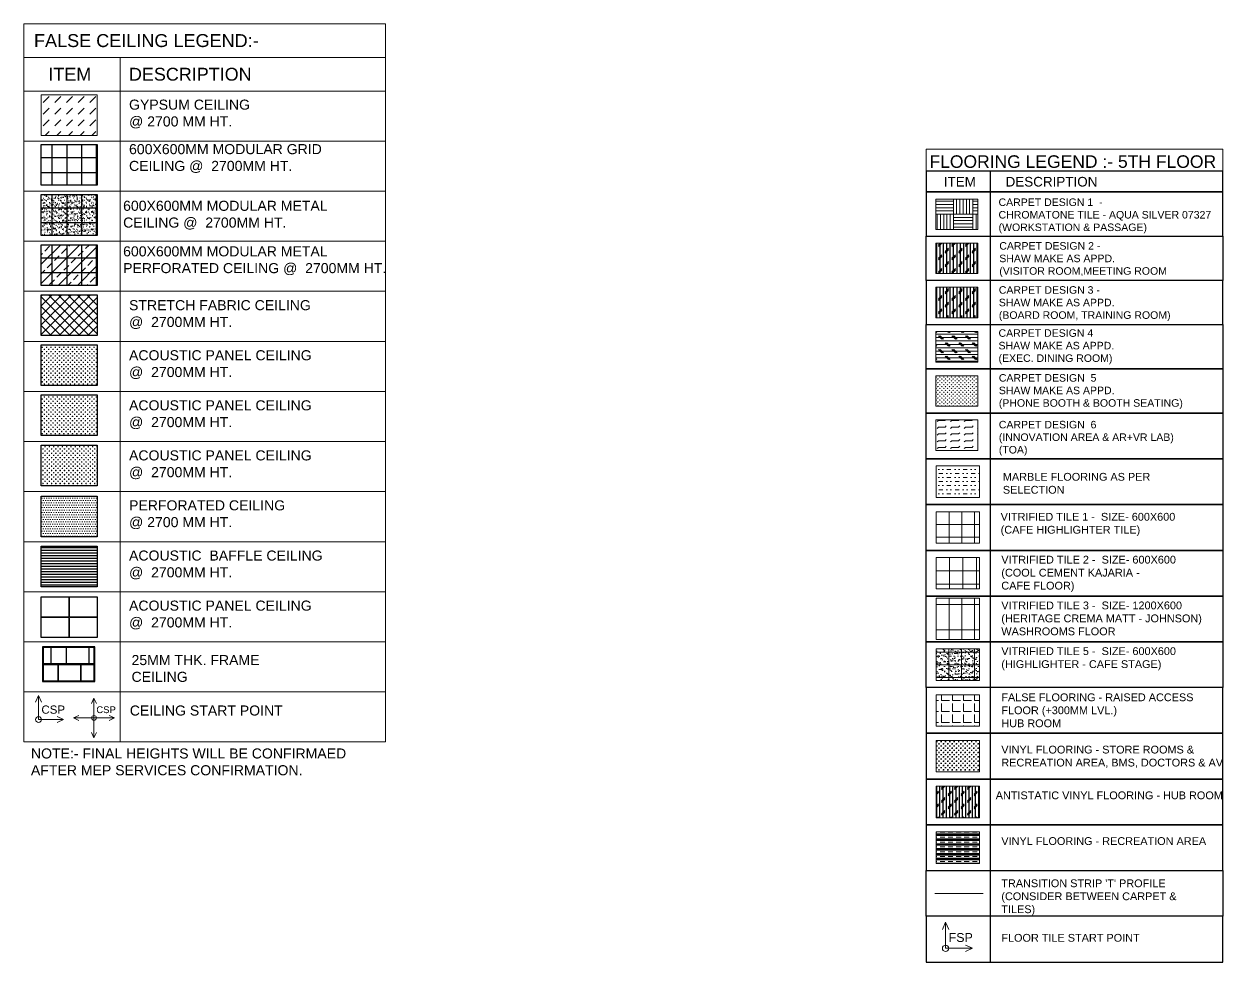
# Model space of a CAD drawing. Header units: millimetres. Extents: x 2335845 to 2509607, y 289014 to 361737.
# Drawn here: x 2453213 to 2509607, y 292020 to 336122 of the extents above; entities that cross this region are included whole.
import ezdxf

# ---------------------------------------------------------------- set-up
doc = ezdxf.new("R2010")
doc.units = ezdxf.units.MM
for name, color, linetype, lineweight in [('FL-FF', 252, 'Continuous', 5), ('I-ANNO-TEXT', 130, 'Continuous', 18), ('IN-ANNO-TLTHIN', 231, 'Continuous', 5), ('IN-CEILING-TEXT', 7, 'Continuous', 5), ('IN-FLOR-TILE 4', 8, 'Continuous', 9), ('IN-PRTN-HATCH', 8, 'Continuous', 5), ('TOA-FC-ACOU.PAN', 250, 'Continuous', 5), ('TOA-FC-CSP', 8, 'Continuous', 20), ('TOA-FC-GYPSUM', 250, 'Continuous', 5), ('TOA-FC-PERFORATED', 250, 'Continuous', 5), ('TOA-FC-PLT', 252, 'Continuous', 5), ('TOA-FC-ST. FAB', 250, 'Continuous', 5), ('TOA-FL-CPT-1', 8, 'Continuous', 5), ('TOA-FL-CPT-2', 8, 'Continuous', 5), ('TOA-FL-CPT-3', 8, 'Continuous', 5), ('TOA-FL-CPT-4', 8, 'Continuous', 5), ('TOA-FL-CPT-5', 8, 'Continuous', 5), ('TOA-FL-FSP', 8, 'Continuous', 20), ('TOA-FL-SVF', 252, 'Continuous', 5), ('TOA-FL-TEXT', 3, 'Continuous', 5), ('TOA-FL-TILE-1', 8, 'Continuous', 5), ('TOA-FL-TILE-2', 8, 'Continuous', 5), ('TOA-FL-TILE-3', 8, 'Continuous', 5), ('TOA-FL-TILE-4', 8, 'Continuous', 5), ('TOA-FL-TILE-5', 8, 'Continuous', 5), ('TOA-FL-TP', 8, 'Continuous', 20), ('TOA-FL-VT-1', 252, 'Continuous', 5)]:
    doc.layers.add(name, color=color, linetype=linetype, lineweight=lineweight)
for name, color, linetype in [('TOA-FC-BAFFLE', 7, 'Continuous'), ('TOA-FC-CELL', 7, 'Continuous'), ('TOA-FC-MODULAR', 7, 'Continuous'), ('TOA-TEXT', 7, 'Continuous')]:
    doc.layers.add(name, color=color, linetype=linetype)
doc.styles.add('ARIAL', font='arial.ttf')
doc.styles.get("Standard").update_dxf_attribs({"font": 'arial.ttf'})
doc.linetypes.add('TRACKS', pattern='A,0.15,[130,ltypeshp.shx,S=0.25,R=0,X=0,Y=0],0.15', length=0.3)
pattern_1 = [(0, (252273.47, 68040.88), (101.6, 101.6), [50.8, -152.4]), (90, (252298.87, 68015.48), (-101.6, 101.6), [50.8, -152.4])]
pattern_2 = [(270, (149660.72, 24513.9), (158.75, -3e-14), []), (45, (149581.34, 24434.53), (-317.50014, 317.50014), [224.5065, -224.5065]), (45, (149581.34, 24394.85), (-317.50014, 317.50014), [224.5065, -224.5065]), (45, (149581.34, 24355.16), (-317.50014, 317.50014), [224.5065, -224.5065])]

# ---------------------------------------------------------------- blocks, each defined once
blk = doc.blocks.new('A$C0DED7190')
at = {"layer": 'TOA-FC-CSP', "color": 10, "linetype": 'Continuous'}
for points in [[(47, 435), (0, 329)], [(47, 435), (0, 329)], [(47, 435), (95, 329)], [(47, 435), (95, 329)], [(450, 47), (47, 47), (47, 435)], [(450, 47), (344, 95)], [(450, 47), (344, 0)]]:
    blk.add_lwpolyline(points, dxfattribs=at)
blk.add_circle((47, 47), 47, dxfattribs=at)
at = {"layer": 'TOA-FC-CSP', "color": 10, "insert": (93, 273, 0), "char_height": 132.4, "width": 240.04, "attachment_point": 1, "style": 'ARIAL'}
blk.add_mtext('CSP', dxfattribs=at)
blk = doc.blocks.new('A$C38A659B7')
at = {"layer": 'TOA-FC-CSP', "color": 10, "linetype": 'Continuous', "elevation": 0}
for points in [[(0.91, 8.35), (0, 6.31)], [(0.91, 8.35), (0, 6.31)], [(0.91, 8.35), (1.82, 6.31)], [(0.91, 8.35), (1.82, 6.31)], [(8.65, 0.91), (0.91, 0.91), (0.91, 8.35)], [(-6.83, 0.91), (-4.79, 1.82)], [(-6.83, 0.91), (-4.79, 0)], [(-6.83, 0.91), (0.91, 0.91), (0.91, -6.54)], [(8.65, 0.91), (6.61, 1.82)], [(8.65, 0.91), (6.61, 0)], [(0.91, -6.54), (0, -4.49)], [(0.91, -6.54), (0, -4.49)], [(0.91, -6.54), (1.82, -4.49)], [(0.91, -6.54), (1.82, -4.49)]]:
    blk.add_lwpolyline(points, dxfattribs=at)
at = {"layer": 'TOA-FC-CSP', "color": 10, "linetype": 'Continuous'}
blk.add_circle((0.91, 0.91, 0), 0.902, dxfattribs=at)
at = {"layer": 'TOA-FC-CSP', "color": 10, "insert": (1.79, 5.25, 0), "char_height": 2.542, "width": 4.6087, "attachment_point": 1, "style": 'ARIAL'}
blk.add_mtext('CSP', dxfattribs=at)
blk = doc.blocks.new('A$C1A684713')
at = {"layer": 'TOA-FL-FSP', "color": 10, "linetype": 'Continuous', "elevation": 0}
for points in [[(0.91, 8.35), (0, 6.31)], [(0.91, 8.35), (0, 6.31)], [(0.91, 8.35), (1.82, 6.31)], [(0.91, 8.35), (1.82, 6.31)], [(8.65, 0.91), (0.91, 0.91), (0.91, 8.35)], [(8.65, 0.91), (6.61, 1.82)], [(8.65, 0.91), (6.61, 0)]]:
    blk.add_lwpolyline(points, dxfattribs=at)
at = {"layer": 'TOA-FL-FSP', "color": 10, "linetype": 'Continuous'}
blk.add_circle((0.91, 0.91, 0), 0.902, dxfattribs=at)
at = {"layer": 'TOA-FL-FSP', "color": 10, "insert": (1.79, 5.25, 0), "char_height": 2.542, "width": 4.6087, "attachment_point": 1, "style": 'ARIAL'}
blk.add_mtext('FSP', dxfattribs=at)

msp = doc.modelspace()

# ---------------------------------------------------------------- hatches: boundary and pattern name
at = {"layer": 'IN-FLOR-TILE 4'}
h = msp.add_hatch(dxfattribs=at)
h.set_pattern_fill('ANGLE', color=256, scale=1885.934052)
h.set_pattern_definition([(0, (-20333289.5, 10865220.1), (0, 518.631864), [377.18681, -141.445054]), (90, (-20333289.5, 10865220.1), (-518.631864, 3e-14), [377.18681, -141.445054])])
h.paths.add_polyline_path([(2496118.918, 304588.936), (2498155.557, 304588.936), (2498155.557, 303106.948), (2496118.918, 303106.948)])
at = {"layer": 'IN-PRTN-HATCH'}
h = msp.add_hatch(dxfattribs=at)
h.set_pattern_fill('AR-SAND', color=256, scale=5)
h.set_pattern_definition([(37.5, (2504297.75, 342998.72), (-8.0002, 244.7066), [0, -193.04, 0, -215.9, 0, -206.375]), (7.5, (2504297.75, 342998.7), (224.7616, 358.4126), [0, -104.14, 0, -173.99, 0, -66.675]), (327.5, (2504141.54, 342998.72), (395.4962, 0.7186), [0, -63.5, 0, -228.6, 0, -298.45]), (317.5, (2504141.54, 342998.7), (381.7782, 111.4647), [0, -31.75, 0, -149.86, 0, -171.45])])
h.paths.add_polyline_path([(2496118.918, 306739.47), (2498155.557, 306739.47), (2498155.557, 305257.482), (2496118.918, 305257.482)])
at = {"layer": 'TOA-FC-ACOU.PAN', "true_color": 0x939598}
h = msp.add_hatch(dxfattribs=at)
h.set_pattern_fill('CROSS', color=252, scale=16)
h.set_pattern_definition(pattern_1)
h.paths.add_polyline_path([(2454024.321, 321036.145), (2456655.006, 321036.145), (2456655.006, 319121.891), (2454024.321, 319121.891)])
at = {"layer": 'TOA-FC-ACOU.PAN', "true_color": 0x139b48}
h = msp.add_hatch(dxfattribs=at)
h.set_pattern_fill('CROSS', color=114, scale=16)
h.set_pattern_definition(pattern_1)
h.paths.add_polyline_path([(2454024.321, 318681.838), (2456655.006, 318681.838), (2456655.006, 316767.583), (2454024.321, 316767.583)])
at = {"layer": 'TOA-FC-ACOU.PAN', "true_color": 0xf8991e}
h = msp.add_hatch(dxfattribs=at)
h.set_pattern_fill('CROSS', color=30, scale=16)
h.set_pattern_definition([(0, (2485065.82, 342051.83), (101.6, 101.6), [50.8, -152.4]), (90, (2485091.22, 342026.43), (-101.6, 101.6), [50.8, -152.4])])
h.paths.add_polyline_path([(2454024.321, 316327.53), (2456655.006, 316327.53), (2456655.006, 314413.275), (2454024.321, 314413.275)])
at = {"layer": 'TOA-FC-ACOU.PAN', "true_color": 0x939598}
h = msp.add_hatch(dxfattribs=at)
h.set_pattern_fill('CROSS', color=252, scale=2, angle=-90)
h.set_pattern_definition([(270, (2164023.922, 2576867.705), (12.7, -12.7), [6.35, -19.05]), (360, (2164020.747, 2576864.53), (12.7, 12.7), [6.35, -19.05])])
h.paths.add_polyline_path([(2456655.006, 311360.82), (2456655.006, 311385.82), (2454024.32, 311385.82), (2454024.32, 311360.82)])
h = msp.add_hatch(dxfattribs=at)
h.set_pattern_fill('CROSS', color=252, scale=2, angle=-90)
h.set_pattern_definition([(270, (2164023.945, 2576992.705), (12.7, -12.7), [6.35, -19.05]), (360, (2164020.77, 2576989.53), (12.7, 12.7), [6.35, -19.05])])
h.paths.add_polyline_path([(2456655.028, 311485.82), (2456655.028, 311510.82), (2454024.343, 311510.82), (2454024.343, 311485.82)])
h = msp.add_hatch(dxfattribs=at)
h.set_pattern_fill('CROSS', color=252, scale=2, angle=-90)
h.set_pattern_definition([(270, (2164023.922, 2576617.705), (12.7, -12.7), [6.35, -19.05]), (360, (2164020.747, 2576614.53), (12.7, 12.7), [6.35, -19.05])])
h.paths.add_polyline_path([(2456655.006, 311110.82), (2456655.006, 311135.82), (2454024.32, 311135.82), (2454024.32, 311110.82)])
h = msp.add_hatch(dxfattribs=at)
h.set_pattern_fill('CROSS', color=252, scale=2, angle=-90)
h.set_pattern_definition([(270, (2164023.922, 2576367.705), (12.7, -12.7), [6.35, -19.05]), (360, (2164020.747, 2576364.53), (12.7, 12.7), [6.35, -19.05])])
h.paths.add_polyline_path([(2456655.006, 310860.82), (2456655.006, 310885.82), (2454024.32, 310885.82), (2454024.32, 310860.82)])
h = msp.add_hatch(dxfattribs=at)
h.set_pattern_fill('CROSS', color=252, scale=2, angle=-90)
h.set_pattern_definition([(270, (2164023.923, 2576492.705), (12.7, -12.7), [6.35, -19.05]), (360, (2164020.748, 2576489.53), (12.7, 12.7), [6.35, -19.05])])
h.paths.add_polyline_path([(2456655.006, 310985.82), (2456655.006, 311010.82), (2454024.321, 311010.82), (2454024.321, 310985.82)])
h = msp.add_hatch(dxfattribs=at)
h.set_pattern_fill('CROSS', color=252, scale=2, angle=-90)
h.set_pattern_definition([(270, (2164023.923, 2576242.705), (12.7, -12.7), [6.35, -19.05]), (360, (2164020.748, 2576239.53), (12.7, 12.7), [6.35, -19.05])])
h.paths.add_polyline_path([(2456655.006, 310735.82), (2456655.006, 310760.82), (2454024.321, 310760.82), (2454024.321, 310735.82)])
h = msp.add_hatch(dxfattribs=at)
h.set_pattern_fill('CROSS', color=252, scale=2, angle=-90)
h.set_pattern_definition([(270, (2164023.945, 2576742.705), (12.7, -12.7), [6.35, -19.05]), (360, (2164020.77, 2576739.53), (12.7, 12.7), [6.35, -19.05])])
h.paths.add_polyline_path([(2456655.028, 311235.82), (2456655.028, 311260.82), (2454024.343, 311260.82), (2454024.343, 311235.82)])
h = msp.add_hatch(dxfattribs=at)
h.set_pattern_fill('CROSS', color=252, scale=2, angle=-90)
h.set_pattern_definition([(270, (2164023.922, 2576117.705), (12.7, -12.7), [6.35, -19.05]), (360, (2164020.747, 2576114.53), (12.7, 12.7), [6.35, -19.05])])
h.paths.add_polyline_path([(2456655.006, 310610.82), (2456655.006, 310635.82), (2454024.32, 310635.82), (2454024.32, 310610.82)])
h = msp.add_hatch(dxfattribs=at)
h.set_pattern_fill('CROSS', color=252, scale=2, angle=-90)
h.set_pattern_definition([(270, (2164023.922, 2575867.705), (12.7, -12.7), [6.35, -19.05]), (360, (2164020.747, 2575864.53), (12.7, 12.7), [6.35, -19.05])])
h.paths.add_polyline_path([(2456655.006, 310360.82), (2456655.006, 310385.82), (2454024.32, 310385.82), (2454024.32, 310360.82)])
h = msp.add_hatch(dxfattribs=at)
h.set_pattern_fill('CROSS', color=252, scale=2, angle=-90)
h.set_pattern_definition([(270, (2164023.923, 2575992.705), (12.7, -12.7), [6.35, -19.05]), (360, (2164020.748, 2575989.53), (12.7, 12.7), [6.35, -19.05])])
h.paths.add_polyline_path([(2456655.006, 310485.82), (2456655.006, 310510.82), (2454024.321, 310510.82), (2454024.321, 310485.82)])
h = msp.add_hatch(dxfattribs=at)
h.set_pattern_fill('CROSS', color=252, scale=2, angle=-90)
h.set_pattern_definition([(270, (2164023.923, 2575742.705), (12.7, -12.7), [6.35, -19.05]), (360, (2164020.748, 2575739.53), (12.7, 12.7), [6.35, -19.05])])
h.paths.add_polyline_path([(2456655.006, 310235.82), (2456655.006, 310260.82), (2454024.321, 310260.82), (2454024.321, 310235.82)])
h = msp.add_hatch(dxfattribs=at)
h.set_pattern_fill('CROSS', color=252, scale=2, angle=-90)
h.set_pattern_definition([(270, (2164023.922, 2575617.705), (12.7, -12.7), [6.35, -19.05]), (360, (2164020.747, 2575614.53), (12.7, 12.7), [6.35, -19.05])])
h.paths.add_polyline_path([(2456655.006, 310110.82), (2456655.006, 310135.82), (2454024.32, 310135.82), (2454024.32, 310110.82)])
h = msp.add_hatch(dxfattribs=at)
h.set_pattern_fill('CROSS', color=252, scale=2, angle=-90)
h.set_pattern_definition([(270, (2164023.922, 2575367.705), (12.7, -12.7), [6.35, -19.05]), (360, (2164020.747, 2575364.53), (12.7, 12.7), [6.35, -19.05])])
h.paths.add_polyline_path([(2456655.006, 309860.82), (2456655.006, 309885.82), (2454024.32, 309885.82), (2454024.32, 309860.82)])
h = msp.add_hatch(dxfattribs=at)
h.set_pattern_fill('CROSS', color=252, scale=2, angle=-90)
h.set_pattern_definition([(270, (2164023.923, 2575492.705), (12.7, -12.7), [6.35, -19.05]), (360, (2164020.748, 2575489.53), (12.7, 12.7), [6.35, -19.05])])
h.paths.add_polyline_path([(2456655.006, 309985.82), (2456655.006, 310010.82), (2454024.321, 310010.82), (2454024.321, 309985.82)])
h = msp.add_hatch(dxfattribs=at)
h.set_pattern_fill('CROSS', color=252, scale=2, angle=-90)
h.set_pattern_definition([(270, (2164023.923, 2575242.705), (12.7, -12.7), [6.35, -19.05]), (360, (2164020.748, 2575239.53), (12.7, 12.7), [6.35, -19.05])])
h.paths.add_polyline_path([(2456655.006, 309735.82), (2456655.006, 309760.82), (2454024.321, 309760.82), (2454024.321, 309735.82)])
at = {"layer": 'TOA-FC-GYPSUM'}
h = msp.add_hatch(dxfattribs=at)
h.set_pattern_fill('DASH', color=252, scale=122.509938, angle=45)
h.set_pattern_definition([(45, (2161471.6, 286779.66), (0, 550.0853), [388.9691, -388.9691])])
h.paths.add_polyline_path([(2454024.321, 332786.264), (2456655.006, 332786.264), (2456655.006, 330872.009), (2454024.321, 330872.009)])
at = {"layer": 'TOA-FC-MODULAR'}
h = msp.add_hatch(dxfattribs=at)
h.set_pattern_fill('_USER', color=8, scale=694.608165, double=1, pattern_type=0)
h.set_pattern_definition([(0, (2223935.55, 249265.2), (0, 694.6082), []), (90, (2223935.55, 249265.2), (-694.6082, 4e-14), [])])
h.paths.add_polyline_path([(2454024.321, 330453.376), (2456655.006, 330453.376), (2456655.006, 328539.121), (2454024.321, 328539.121)])
h = msp.add_hatch(dxfattribs=at)
h.set_pattern_fill('_USER', color=8, scale=694.608165, double=1, pattern_type=0)
h.set_pattern_definition([(0, (2223935.55, 246910.9), (0, 694.6082), []), (90, (2223935.55, 246910.9), (-694.6082, 4e-14), [])])
h.paths.add_polyline_path([(2454024.321, 328099.068), (2456655.006, 328099.068), (2456655.006, 326184.813), (2454024.321, 326184.813)])
h = msp.add_hatch(dxfattribs=at)
h.set_pattern_fill('AR-SAND', color=253, scale=4.3)
h.set_pattern_definition([(37.5, (2485065.82, 342396.95), (-6.8801, 210.4477), [0, -166.0144, 0, -185.674, 0, -177.4825]), (7.5, (2485065.82, 342396.95), (193.295, 308.2348), [0, -89.5604, 0, -149.6314, 0, -57.3405]), (327.5, (2484931.48, 342396.95), (340.1267, 0.618), [0, -54.61, 0, -196.596, 0, -256.667]), (317.5, (2484931.48, 342396.95), (328.3293, 95.8596), [0, -27.305, 0, -128.8796, 0, -147.447])])
h.paths.add_polyline_path([(2454024.321, 328099.068), (2456655.006, 328099.068), (2456655.006, 326184.813), (2454024.321, 326184.813)])
h = msp.add_hatch(dxfattribs=at)
h.set_pattern_fill('_USER', color=8, scale=694.608165, double=1, pattern_type=0)
h.set_pattern_definition([(0, (2223935.55, 244556.6), (0, 694.6082), []), (90, (2223935.55, 244556.6), (-694.6082, 4e-14), [])])
h.paths.add_polyline_path([(2454024.321, 325744.76), (2456655.006, 325744.76), (2456655.006, 323830.506), (2454024.321, 323830.506)])
h = msp.add_hatch(dxfattribs=at)
h.set_pattern_fill('BRASS', color=253, scale=100, angle=45)
h.set_pattern_definition([(45, (2485065.8, 342396.95), (-449.013, 449.013), []), (45, (2484841.3, 342621.46), (-449.013, 449.013), [317.5, -158.75])])
h.paths.add_polyline_path([(2454024.321, 325744.76), (2456655.006, 325744.76), (2456655.006, 323830.506), (2454024.321, 323830.506)])
at = {"layer": 'TOA-FC-PERFORATED', "true_color": 0x939598}
h = msp.add_hatch(dxfattribs=at)
h.set_pattern_fill('DOTS', color=252, scale=70)
h.set_pattern_definition([(0, (2485065.82, 342051.83), (55.5625, 111.125), [0, -111.125])])
h.paths.add_polyline_path([(2454024.321, 313928.575), (2456655.006, 313928.575), (2456655.006, 312007.105), (2454024.321, 312007.105)])
at = {"layer": 'TOA-FC-ST. FAB', "true_color": 0x939598}
h = msp.add_hatch(dxfattribs=at)
h.set_pattern_fill('ANSI37', color=252, scale=100)
h.set_pattern_definition([(45, (252273.47, 68040.88), (-224.506403, 224.506403), []), (135, (252273.47, 68040.88), (-224.506403, -224.506403), [])])
h.paths.add_polyline_path([(2454024.321, 323390.453), (2456655.006, 323390.453), (2456655.006, 321476.198), (2454024.321, 321476.198)])
at = {"layer": 'TOA-FL-CPT-1', "true_color": 0xc7c8ca}
h = msp.add_hatch(dxfattribs=at)
h.set_pattern_fill('AR-PARQ1', color=9, scale=3)
h.set_pattern_definition([(90, (149660.7, 24513.9), (-914.4, 914.4), [914.4, -914.4]), (90, (149813.1, 24513.9), (-914.4, 914.4), [914.4, -914.4]), (90, (149965.5, 24513.9), (-914.4, 914.4), [914.4, -914.4]), (90, (150117.9, 24513.9), (-914.4, 914.4), [914.4, -914.4]), (90, (150270.3, 24513.9), (-914.4, 914.4), [914.4, -914.4]), (90, (150422.7, 24513.9), (-914.4, 914.4), [914.4, -914.4]), (90, (150575.1, 24513.9), (-914.4, 914.4), [914.4, -914.4]), (0, (149660.7, 25428.3), (914.4, -914.4), [914.4, -914.4]), (0, (149660.7, 25580.7), (914.4, -914.4), [914.4, -914.4]), (0, (149660.7, 25733.1), (914.4, -914.4), [914.4, -914.4]), (0, (149660.7, 25885.5), (914.4, -914.4), [914.4, -914.4]), (0, (149660.7, 26037.9), (914.4, -914.4), [914.4, -914.4]), (0, (149660.7, 26190.3), (914.4, -914.4), [914.4, -914.4]), (0, (149660.7, 26342.7), (914.4, -914.4), [914.4, -914.4])])
h.paths.add_polyline_path([(2496103.064, 327889.552), (2498072.432, 327889.552), (2498072.432, 326456.515), (2496103.064, 326456.515)])
at = {"layer": 'TOA-FL-CPT-2', "lineweight": -3}
h = msp.add_hatch(dxfattribs=at)
h.set_pattern_fill('CORK', color=4, scale=50, angle=270)
h.set_pattern_definition(pattern_2)
h.paths.add_polyline_path([(2496103.064, 325821.184), (2498072.432, 325821.184), (2498072.432, 324388.146), (2496103.064, 324388.146)])
at = {"layer": 'TOA-FL-CPT-3', "lineweight": -3}
h = msp.add_hatch(dxfattribs=at)
h.set_pattern_fill('CORK', color=2, scale=50, angle=270)
h.set_pattern_definition(pattern_2)
h.paths.add_polyline_path([(2496103.064, 323741.683), (2498072.432, 323741.683), (2498072.432, 322308.645), (2496103.064, 322308.645)])
at = {"layer": 'TOA-FL-CPT-4'}
h = msp.add_hatch(dxfattribs=at)
h.set_pattern_fill('CORK', color=181, scale=50)
h.set_pattern_definition([(0, (149660.72, 24513.9), (0, 158.75), []), (135, (149740.1, 24434.53), (-317.50014, -317.50014), [224.5065, -224.5065]), (135, (149779.8, 24434.53), (-317.50014, -317.50014), [224.5065, -224.5065]), (135, (149819.47, 24434.53), (-317.50014, -317.50014), [224.5065, -224.5065])])
h.paths.add_polyline_path([(2496103.064, 321662.181), (2498072.432, 321662.181), (2498072.432, 320229.144), (2496103.064, 320229.144)])
at = {"layer": 'TOA-FL-CPT-5', "true_color": 0xcc702e}
h = msp.add_hatch(dxfattribs=at)
h.set_pattern_fill('GRASS', color=32, scale=5)
h.set_pattern_definition([(90, (149660.72, 24513.91), (-89.8025612, 89.8025612), [23.8125, -155.7926224]), (45, (149660.72, 24513.91), (-89.802561, 89.802561), [23.8125, -103.1875]), (135, (149660.72, 24513.91), (-89.802561, -89.802561), [23.8125, -103.1875])])
h.paths.add_polyline_path([(2496103.064, 319582.68), (2498072.432, 319582.68), (2498072.432, 318149.642), (2496103.064, 318149.642)])
at = {"layer": 'TOA-FL-CPT-5'}
h = msp.add_hatch(dxfattribs=at)
h.set_pattern_fill('FLEX', color=8, scale=50)
h.set_pattern_definition([(0, (109253.07, 24748.75), (0, 317.5), [317.5, -317.5]), (45, (109570.57, 24748.75), (0, 317.5), [79.375, -290.262807, 79.375, -449.012807])])
h.paths.add_polyline_path([(2496103.064, 317503.179), (2498072.432, 317503.179), (2498072.432, 316070.141), (2496103.064, 316070.141)])
at = {"layer": 'TOA-FL-FSP', "lineweight": -3}
h = msp.add_hatch(dxfattribs=at)
h.set_pattern_fill('CROSS', color=9, scale=16.092221, angle=270)
h.set_pattern_definition([(270, (1938212.72, 1619378.42), (102.1856036, -102.1856036), [51.092802, -153.278405]), (360, (1938187.17, 1619352.88), (102.1856036, 102.1856036), [51.092802, -153.278405])])
h.paths.add_polyline_path([(2496118.918, 302438.402), (2498155.557, 302438.402), (2498155.557, 300956.414), (2496118.918, 300956.414)])
h = msp.add_hatch(dxfattribs=at)
h.set_pattern_fill('CORK', color=9, scale=48, angle=270)
h.set_pattern_definition([(270, (109253.07, 24748.75), (152.4, -3e-14), []), (45, (109176.87, 24672.55), (-304.80013, 304.80013), [215.52624, -215.52624]), (45, (109176.87, 24634.45), (-304.80013, 304.80013), [215.52624, -215.52624]), (45, (109176.87, 24596.35), (-304.80013, 304.80013), [215.52624, -215.52624])])
h.paths.add_polyline_path([(2496118.918, 300287.868), (2498155.557, 300287.868), (2498155.557, 298805.88), (2496118.918, 298805.88)])
at = {"layer": 'TOA-FL-FSP'}
h = msp.add_hatch(dxfattribs=at)
h.set_pattern_fill('CLAY', color=9, scale=48)
h.set_pattern_definition([(0, (2504297.75, 342998.72), (0, 228.6), []), (0, (2504297.75, 343036.82), (0, 228.6), []), (0, (2504297.75, 343074.92), (0, 228.6), []), (0, (2504297.75, 343151.12), (0, 228.6), [228.6, -152.4])])
h.paths.add_polyline_path([(2496118.918, 298137.334), (2498155.557, 298137.334), (2498155.557, 296655.346), (2496118.918, 296655.346)])
at = {"layer": 'TOA-FL-TILE-1', "true_color": 0x636466}
h = msp.add_hatch(dxfattribs=at)
h.set_pattern_fill('MUDST', color=251, scale=30)
h.set_pattern_definition([(0, (149660.72, 20283.87), (381, 190.5), [190.5, -190.5, 0, -190.5, 0, -190.5])])
h.paths.add_polyline_path([(2496118.918, 315341.606), (2498155.557, 315341.606), (2498155.557, 313859.617), (2496118.918, 313859.617)])
at = {"layer": 'TOA-FL-TILE-2', "true_color": 0x5e67af, "transparency": 33554597}
h = msp.add_hatch(dxfattribs=at)
h.set_pattern_fill('_USER', color=165, scale=600, pattern_type=0)
h.set_pattern_definition([(0, (2496118.9, 313191.1), (0, 600), [])])
h.paths.add_polyline_path([(2496118.918, 313191.072), (2498155.557, 313191.072), (2498155.557, 311709.084), (2496118.918, 311709.084)])
h = msp.add_hatch(dxfattribs=at)
h.set_pattern_fill('_USER', color=165, scale=600, angle=90, pattern_type=0)
h.set_pattern_definition([(90, (2496118.9, 313191.1), (-600, 4e-14), [])])
h.paths.add_polyline_path([(2496118.918, 313191.072), (2498155.557, 313191.072), (2498155.557, 311709.084), (2496118.918, 311709.084)])
at = {"layer": 'TOA-FL-TILE-3', "transparency": 33554597}
h = msp.add_hatch(dxfattribs=at)
h.set_pattern_fill('_USER', color=253, scale=628.817054, angle=270, double=1, pattern_type=0)
h.set_pattern_definition([(270, (2496118.9, 311040.54), (628.82, -1e-13), []), (0, (2496118.9, 311040.54), (0, 628.82), [])])
h.paths.add_polyline_path([(2496118.918, 311040.538), (2498155.557, 311040.538), (2498155.557, 309558.55), (2496118.918, 309558.55)])
at = {"layer": 'TOA-FL-TILE-4', "transparency": 33554597}
h = msp.add_hatch(dxfattribs=at)
h.set_pattern_fill('_USER', color=253, scale=1200, pattern_type=0)
h.set_pattern_definition([(0, (2497542.7, 307630.2), (0, 1200), [])])
h.paths.add_polyline_path([(2496118.918, 309121.318), (2498155.557, 309121.318), (2498155.557, 307176.656), (2496118.918, 307176.656)])
h = msp.add_hatch(dxfattribs=at)
h.set_pattern_fill('_USER', color=253, scale=600, angle=90, pattern_type=0)
h.set_pattern_definition([(90, (2496118.9, 308890), (-600, 4e-14), [])])
h.paths.add_polyline_path([(2496118.918, 309121.318), (2498155.557, 309121.318), (2498155.557, 307176.656), (2496118.918, 307176.656)])
at = {"layer": 'TOA-FL-TILE-5'}
h = msp.add_hatch(dxfattribs=at)
h.set_pattern_fill('_USER', color=32, scale=600, double=1, pattern_type=0)
h.set_pattern_definition([(0, (2497313.5, 305993.2), (0, 600), []), (90, (2497313.5, 305993.2), (-600, 4e-14), [])])
h.paths.add_polyline_path([(2496118.918, 306739.47), (2498155.557, 306739.47), (2498155.557, 305257.482), (2496118.918, 305257.482)])

# ---------------------------------------------------------------- linework, layer by layer
at = {"color": 9}
msp.add_line((2498655.913, 329208.648), (2498655.913, 292019.95), dxfattribs=at)
at = {"color": 9, "elevation": 0}
for points in [[(2495638.939, 328223.863), (2509604.588, 328223.863), (2509604.588, 329208.648), (2495638.939, 329208.648)], [(2495638.939, 326144.361), (2509604.588, 326144.361), (2509604.588, 328223.863), (2495638.939, 328223.863)], [(2495638.939, 326144.361), (2509604.588, 326144.361), (2509604.588, 324064.86), (2495638.939, 324064.86)], [(2495638.939, 321985.359), (2509604.588, 321985.359), (2509604.588, 324064.86), (2495638.939, 324064.86)], [(2495638.939, 321985.359), (2509604.588, 321985.359), (2509604.588, 319905.858), (2495638.939, 319905.858)], [(2495638.939, 319905.858), (2509604.588, 319905.858), (2509604.588, 317826.356), (2495638.939, 317826.356)], [(2495638.939, 317826.356), (2509604.588, 317826.356), (2509604.588, 315675.822), (2495638.939, 315675.822)], [(2495638.939, 315675.822), (2509604.588, 315675.822), (2509604.588, 313525.289), (2495638.939, 313525.289)], [(2495638.939, 313525.289), (2509604.588, 313525.289), (2509604.588, 311374.755), (2495638.939, 311374.755)], [(2495638.939, 311374.755), (2509604.588, 311374.755), (2509604.588, 309224.221), (2495638.939, 309224.221)], [(2495638.939, 309224.221), (2509604.588, 309224.221), (2509604.588, 307073.687), (2495638.939, 307073.687)], [(2495638.939, 307073.687), (2509604.588, 307073.687), (2509604.588, 304923.153), (2495638.939, 304923.153)], [(2495638.939, 302772.619), (2509604.588, 302772.619), (2509604.588, 304923.153), (2495638.939, 304923.153)], [(2495638.939, 302772.619), (2509604.588, 302772.619), (2509604.588, 304923.153), (2495638.939, 304923.153)], [(2495638.939, 300622.085), (2509604.588, 300622.085), (2509604.588, 302772.619), (2495638.939, 302772.619)], [(2495638.939, 300622.085), (2509604.588, 300622.085), (2509604.588, 302772.619), (2495638.939, 302772.619)], [(2495638.939, 298471.551), (2509604.588, 298471.551), (2509604.588, 300622.085), (2495638.939, 300622.085)], [(2495638.939, 298471.551), (2509604.588, 298471.551), (2509604.588, 300622.085), (2495638.939, 300622.085)], [(2495638.939, 296321.017), (2509604.588, 296321.017), (2509604.588, 298471.551), (2495638.939, 298471.551)], [(2495638.939, 296321.017), (2509604.588, 296321.017), (2509604.588, 298471.551), (2495638.939, 298471.551)], [(2495638.939, 296321.017), (2509604.588, 296321.017), (2509604.588, 294170.484), (2495638.939, 294170.484)], [(2495638.939, 292019.95), (2509604.588, 292019.95), (2509604.588, 294170.484), (2495638.939, 294170.484)]]:
    msp.add_lwpolyline(points, close=True, dxfattribs=at)
at = {"color": 251, "true_color": 0x636466, "elevation": 0}
for points in [[(2456539.94, 306834.559), (2454087.105, 306834.559), (2454087.105, 305211.198), (2456539.94, 305211.198)], [(2456518.629, 306813.247), (2454108.417, 306813.247), (2454108.417, 305232.509), (2456518.629, 305232.509)], [(2454492.028, 306812.643), (2454470.716, 306812.643), (2454470.716, 306033.249), (2454492.028, 306033.249)], [(2455216.625, 306812.643), (2455195.313, 306812.643), (2455195.313, 306033.249), (2455216.625, 306033.249)], [(2456282.21, 306812.643), (2456260.898, 306812.643), (2456260.898, 306033.249), (2456282.21, 306033.249)], [(2454108.417, 306011.938), (2456518.629, 306011.938), (2456518.629, 306033.249), (2454108.417, 306033.249)], [(2454833.015, 306011.938), (2454811.703, 306011.938), (2454811.703, 305232.509), (2454833.015, 305232.509)], [(2455898.599, 306011.938), (2455877.288, 306011.938), (2455877.288, 305232.509), (2455898.599, 305232.509)]]:
    msp.add_lwpolyline(points, close=True, dxfattribs=at)
at = {"layer": 'FL-FF', "elevation": 0}
for points in [[(2496118.918, 304588.936), (2498155.557, 304588.936), (2498155.557, 303106.948), (2496118.918, 303106.948)], [(2496118.918, 302438.402), (2498155.557, 302438.402), (2498155.557, 300956.414), (2496118.918, 300956.414)], [(2496118.918, 300287.868), (2498155.557, 300287.868), (2498155.557, 298805.88), (2496118.918, 298805.88)], [(2496118.918, 298137.334), (2498155.557, 298137.334), (2498155.557, 296655.346), (2496118.918, 296655.346)]]:
    msp.add_lwpolyline(points, close=True, dxfattribs=at)
at = {"layer": 'IN-ANNO-TLTHIN', "color": 9}
msp.add_line((2457731.418, 334546.394), (2457731.418, 302364.772), dxfattribs=at)
at = {"layer": 'IN-ANNO-TLTHIN', "color": 9, "elevation": 0}
msp.add_lwpolyline([(2495638.939, 329208.648), (2509604.588, 329208.648), (2509604.588, 330237.024), (2495638.939, 330237.024)], close=True, dxfattribs=at)
at = {"layer": 'IN-CEILING-TEXT', "elevation": 0}
for points in [[(2453213.175, 334546.394), (2470218.149, 334546.394), (2470218.149, 336122.017), (2453213.175, 336122.017)], [(2453213.175, 332970.771), (2470218.149, 332970.771), (2470218.149, 334546.394), (2453213.175, 334546.394)], [(2453213.175, 330616.464), (2470218.149, 330616.464), (2470218.149, 332970.771), (2453213.175, 332970.771)], [(2453213.175, 328262.156), (2470218.149, 328262.156), (2470218.149, 330616.464), (2453213.175, 330616.464)], [(2453213.175, 325907.848), (2470218.149, 325907.848), (2470218.149, 328262.156), (2453213.175, 328262.156)], [(2453213.175, 323553.541), (2470218.149, 323553.541), (2470218.149, 325907.848), (2453213.175, 325907.848)], [(2453213.175, 321199.233), (2470218.149, 321199.233), (2470218.149, 323553.541), (2453213.175, 323553.541)], [(2453213.175, 318844.926), (2470218.149, 318844.926), (2470218.149, 321199.233), (2453213.175, 321199.233)], [(2453213.175, 316490.618), (2470218.149, 316490.618), (2470218.149, 318844.926), (2453213.175, 318844.926)], [(2453213.175, 314136.31), (2470218.149, 314136.31), (2470218.149, 316490.618), (2453213.175, 316490.618)], [(2453213.175, 311782.003), (2470218.149, 311782.003), (2470218.149, 314136.31), (2453213.175, 314136.31)], [(2453213.175, 309427.695), (2470218.149, 309427.695), (2470218.149, 311782.003), (2453213.175, 311782.003)], [(2453213.175, 307073.388), (2470218.149, 307073.388), (2470218.149, 309427.695), (2453213.175, 309427.695)], [(2453213.175, 304719.08), (2470218.149, 304719.08), (2470218.149, 307073.388), (2453213.175, 307073.388)], [(2453213.175, 302364.772), (2470218.149, 302364.772), (2470218.149, 304719.08), (2453213.175, 304719.08)]]:
    msp.add_lwpolyline(points, close=True, dxfattribs=at)
at = {"layer": 'TOA-FC-ACOU.PAN', "color": 251, "true_color": 0x636466, "elevation": 0}
for points in [[(2456655.006, 311360.82), (2456655.006, 311385.82), (2454024.32, 311385.82), (2454024.32, 311360.82)], [(2456655.028, 311485.82), (2456655.028, 311510.82), (2454024.343, 311510.82), (2454024.343, 311485.82)], [(2456655.006, 311110.82), (2456655.006, 311135.82), (2454024.32, 311135.82), (2454024.32, 311110.82)], [(2456655.006, 310860.82), (2456655.006, 310885.82), (2454024.32, 310885.82), (2454024.32, 310860.82)], [(2456655.006, 310985.82), (2456655.006, 311010.82), (2454024.321, 311010.82), (2454024.321, 310985.82)], [(2456655.006, 310735.82), (2456655.006, 310760.82), (2454024.321, 310760.82), (2454024.321, 310735.82)], [(2456655.028, 311235.82), (2456655.028, 311260.82), (2454024.343, 311260.82), (2454024.343, 311235.82)], [(2456655.006, 310610.82), (2456655.006, 310635.82), (2454024.32, 310635.82), (2454024.32, 310610.82)], [(2456655.006, 310360.82), (2456655.006, 310385.82), (2454024.32, 310385.82), (2454024.32, 310360.82)], [(2456655.006, 310485.82), (2456655.006, 310510.82), (2454024.321, 310510.82), (2454024.321, 310485.82)], [(2456655.006, 310235.82), (2456655.006, 310260.82), (2454024.321, 310260.82), (2454024.321, 310235.82)], [(2456655.006, 310110.82), (2456655.006, 310135.82), (2454024.32, 310135.82), (2454024.32, 310110.82)], [(2456655.006, 309860.82), (2456655.006, 309885.82), (2454024.32, 309885.82), (2454024.32, 309860.82)], [(2456655.006, 309985.82), (2456655.006, 310010.82), (2454024.321, 310010.82), (2454024.321, 309985.82)], [(2456655.006, 309735.82), (2456655.006, 309760.82), (2454024.321, 309760.82), (2454024.321, 309735.82)]]:
    msp.add_lwpolyline(points, close=True, dxfattribs=at)
at = {"layer": 'TOA-FC-ACOU.PAN', "color": 252, "true_color": 0x939598, "elevation": 0}
for points in [[(2455321.571, 309195.498), (2454024.321, 309195.498), (2454024.321, 308254.255), (2455321.571, 308254.255)], [(2455359.571, 308254.255), (2456655.006, 308254.255), (2456655.006, 309195.498), (2455359.571, 309195.498)], [(2455321.571, 307275.013), (2454024.321, 307275.013), (2454024.321, 308216.255), (2455321.571, 308216.255)], [(2455359.571, 308216.255), (2456655.006, 308216.255), (2456655.006, 307275.013), (2455359.571, 307275.013)]]:
    msp.add_lwpolyline(points, close=True, dxfattribs=at)
at = {"layer": 'TOA-FC-BAFFLE', "color": 251, "true_color": 0x636466, "elevation": 0}
for points in [[(2454024.321, 313928.575), (2456655.006, 313928.575), (2456655.006, 312007.105), (2454024.321, 312007.105)], [(2454024.321, 311574.267), (2456655.006, 311574.267), (2456655.006, 309652.797), (2454024.321, 309652.797)]]:
    msp.add_lwpolyline(points, close=True, dxfattribs=at)
at = {"layer": 'TOA-FC-CELL', "color": 251, "true_color": 0x636466, "elevation": 0}
msp.add_lwpolyline([(2454024.321, 309195.498), (2456655.006, 309195.498), (2456655.006, 307274.027), (2454024.321, 307274.027)], close=True, dxfattribs=at)
at = {"layer": 'TOA-FC-GYPSUM', "color": 251, "true_color": 0x636466, "elevation": 0}
msp.add_lwpolyline([(2454024.321, 332786.264), (2456655.006, 332786.264), (2456655.006, 330872.009), (2454024.321, 330872.009)], close=True, dxfattribs=at)
at = {"layer": 'TOA-FC-MODULAR', "color": 251, "true_color": 0x636466, "elevation": 0}
for points in [[(2454024.321, 330453.376), (2456655.006, 330453.376), (2456655.006, 328539.121), (2454024.321, 328539.121)], [(2454024.321, 328099.068), (2456655.006, 328099.068), (2456655.006, 326184.813), (2454024.321, 326184.813)], [(2454024.321, 325744.76), (2456655.006, 325744.76), (2456655.006, 323830.506), (2454024.321, 323830.506)], [(2454024.321, 323390.453), (2456655.006, 323390.453), (2456655.006, 321476.198), (2454024.321, 321476.198)], [(2454024.321, 321036.145), (2456655.006, 321036.145), (2456655.006, 319121.891), (2454024.321, 319121.891)], [(2454024.321, 318681.838), (2456655.006, 318681.838), (2456655.006, 316767.583), (2454024.321, 316767.583)], [(2454024.321, 316327.53), (2456655.006, 316327.53), (2456655.006, 314413.275), (2454024.321, 314413.275)]]:
    msp.add_lwpolyline(points, close=True, dxfattribs=at)
at = {"layer": 'TOA-FL-SVF', "elevation": 0}
for points in [[(2496103.064, 327889.552), (2498072.432, 327889.552), (2498072.432, 326456.515), (2496103.064, 326456.515)], [(2496103.064, 325821.184), (2498072.432, 325821.184), (2498072.432, 324388.146), (2496103.064, 324388.146)], [(2496103.064, 323741.683), (2498072.432, 323741.683), (2498072.432, 322308.645), (2496103.064, 322308.645)]]:
    msp.add_lwpolyline(points, close=True, dxfattribs=at)
at = {"layer": 'TOA-FL-TP', "color": 220, "linetype": 'TRACKS', "ltscale": 100, "true_color": 0xfa05ac, "const_width": 40.231, "elevation": 0}
msp.add_lwpolyline([(2496040.587, 295237.829), (2498333.789, 295237.829)], dxfattribs=at)
at = {"layer": 'TOA-FL-VT-1', "elevation": 0}
for points in [[(2496103.064, 321662.181), (2498072.432, 321662.181), (2498072.432, 320229.144), (2496103.064, 320229.144)], [(2496103.064, 319582.68), (2498072.432, 319582.68), (2498072.432, 318149.642), (2496103.064, 318149.642)], [(2496103.064, 317503.179), (2498072.432, 317503.179), (2498072.432, 316070.141), (2496103.064, 316070.141)], [(2496118.918, 315341.606), (2498155.557, 315341.606), (2498155.557, 313859.617), (2496118.918, 313859.617)], [(2496118.918, 313191.072), (2498155.557, 313191.072), (2498155.557, 311709.084), (2496118.918, 311709.084)], [(2496118.918, 311040.538), (2498155.557, 311040.538), (2498155.557, 309558.55), (2496118.918, 309558.55)], [(2496118.918, 309121.318), (2498155.557, 309121.318), (2498155.557, 307176.656), (2496118.918, 307176.656)], [(2496118.918, 306739.47), (2498155.557, 306739.47), (2498155.557, 305257.482), (2496118.918, 305257.482)]]:
    msp.add_lwpolyline(points, close=True, dxfattribs=at)

# ---------------------------------------------------------------- block references
at = {"layer": 'TOA-FC-CSP', "color": 4, "xscale": 125.5364297048704, "yscale": 125.5364297048704, "zscale": 125.5364297048704}
msp.add_blockref('A$C38A659B7', (2456391.998, 303381.667, -0.117), dxfattribs=at)
at = {"layer": 'TOA-FC-PLT', "xscale": 2.925817298203739, "yscale": 2.925817298203739, "zscale": 2.925817298203739}
msp.add_blockref('A$C0DED7190', (2453761.253, 303281.371), dxfattribs=at)
at = {"layer": 'TOA-FL-FSP', "color": 4, "xscale": 164.6653441686993, "yscale": 164.6653441686993, "zscale": 164.6653441686993}
msp.add_blockref('A$C1A684713', (2496407.641, 292516.606), dxfattribs=at)

# ---------------------------------------------------------------- texts
at = {"layer": 'I-ANNO-TEXT', "color": 0, "ltscale": 0.25, "insert": (2502541.136, 329649.042), "char_height": 588.91165, "width": 13557.27297, "attachment_point": 5}
msp.add_mtext('\\pxqc;FLOORING LEGEND :- 5TH FLOOR', dxfattribs=at)
at = {"layer": 'IN-CEILING-TEXT', "attachment_point": 1, "style": 'ARIAL'}
for s, insert, char_height, width in [('FALSE CEILING LEGEND:-', (2453684.902, 335644.962), 607.81919, 11830.84251), ('ITEM', (2454361.017, 334062.73), 604.3028, 1746.12778), ('DESCRIPTION', (2458150.5, 334062.73), 604.30276, 1746.12778), ('GYPSUM CEILING \\P@ 2700 MM HT.', (2458154.447, 332566.381), 472.93259, 7951.3649), ('600X600MM MODULAR GRID CEILING @  2700MM HT.', (2458154.447, 330474.844), 472.93259, 9943.92255), ('600X600MM MODULAR METAL CEILING @  2700MM HT. ', (2457875.415, 327811.185), 472.93259, 12252.72936), ('600X600MM MODULAR METAL PERFORATED CEILING @  2700MM HT. ', (2457875.415, 325668.539), 472.93259, 12432.0014), ('STRETCH FABRIC CEILING @  2700MM HT.', (2458154.447, 323138.366), 472.93259, 9223.62425), ('ACOUSTIC PANEL CEILING @  2700MM HT.', (2458154.447, 320784.058), 472.93259, 9343.34649), ('ACOUSTIC PANEL CEILING @  2700MM HT.', (2458154.447, 318429.751), 472.93259, 9227.3945), ('ACOUSTIC PANEL CEILING @  2700MM HT.', (2458154.447, 316075.443), 472.93259, 9227.3945), ('PERFORATED CEILING @ 2700 MM HT.', (2458154.447, 313727.107), 472.93259, 7665.4731), ('ACOUSTIC  BAFFLE CEILING @  2700MM HT.', (2458154.447, 311366.828), 472.93259, 9227.3945), ('ACOUSTIC PANEL CEILING @  2700MM HT.', (2458154.447, 309012.52), 472.93259, 9227.3945), ('25MM THK. FRAME CEILING', (2458272.385, 306452.598), 472.93259, 8306.15031), ('CEILING START POINT', (2458189.528, 304081.286), 472.93259, 6808.84926), ('NOTE:- FINAL HEIGHTS WILL BE CONFIRMAED AFTER MEP SERVICES CONFIRMATION.', (2453539.742, 302061.434), 472.93259, 14867.14715)]:
    msp.add_mtext(s, dxfattribs=dict(at, insert=insert, char_height=char_height, width=width))
at = {"layer": 'TOA-FL-TEXT', "color": 0, "attachment_point": 1, "style": 'ARIAL'}
for s, insert, char_height, width in [('ITEM', (2496475.911, 328932.653), 452.3895, 1307.17563), ('DESCRIPTION', (2499379.896, 328932.653), 452.38948, 1307.17563), ('CARPET DESIGN 1  -\\PCHROMATONE TILE - AQUA SILVER 07327\\P(WORKSTATION & PASSAGE)', (2499049.75, 327920.274), 354.04394, 10270.56651), ('CARPET DESIGN 2 -  \\PSHAW MAKE AS APPD.\\P(VISITOR ROOM,MEETING ROOM', (2499085.149, 325867.083), 354.04394, 10236.46477), ('CARPET DESIGN 3 -  \\PSHAW MAKE AS APPD.\\P(BOARD ROOM, TRAINING ROOM)', (2499063.031, 323794.086), 354.04394, 9763.39293), ('CARPET DESIGN 4\\PSHAW MAKE AS APPD.\\P(EXEC. DINING ROOM)', (2499048.864, 321768.461), 354.04394, 10746.79851), ('CARPET DESIGN  5   \\PSHAW MAKE AS APPD.\\P(PHONE BOOTH & BOOTH SEATING)', (2499063.031, 319661.053), 354.04394, 11384.77649), ('CARPET DESIGN  6\\P(INNOVATION AREA & AR+VR LAB)\\P(TOA)', (2499063.031, 317463.082), 354.04394, 11384.77649), ('FALSE FLOORING - RAISED ACCESS FLOOR (+300MM LVL.) \\PHUB ROOM', (2499179.992, 304647.937), 366.13754, 10752.80735), ('VINYL FLOORING - STORE ROOMS & RECREATION AREA, BMS, DOCTORS & AV', (2499179.992, 302189.768), 366.13754, 10752.80735), ('ANTISTATIC VINYL FLOORING - HUB ROOM', (2498915.256, 300039.234), 366.13754, 10752.80735), ('VINYL FLOORING - RECREATION AREA', (2499179.992, 297888.7), 366.13754, 10752.80735), ("TRANSITION STRIP 'T' PROFILE\\P(CONSIDER BETWEEN CARPET & TILES)", (2499179.992, 295904.272), 366.13754, 8451.41193), ('FLOOR TILE START POINT', (2499179.992, 293340.499), 366.13754, 15618.05014)]:
    msp.add_mtext(s, dxfattribs=dict(at, insert=insert, char_height=char_height, width=width))
at = {"layer": 'TOA-TEXT', "color": 0, "char_height": 366.13754, "attachment_point": 1, "style": 'ARIAL'}
for s, insert, width in [('MARBLE FLOORING AS PER SELECTION', (2499252.879, 315015.147), 8918.0782), ('VITRIFIED TILE 1 -  SIZE- 600X600  \\P(CAFE HIGHLIGHTER TILE)', (2499148.551, 313136.512), 8918.0782), ('VITRIFIED TILE 2 -  SIZE- 600X600  \\P(COOL CEMENT KAJARIA - \\PCAFE FLOOR)\\P ', (2499179.992, 311119.527), 8918.0782), ('VITRIFIED TILE 3 -  SIZE- 1200X600 \\P(HERITAGE CREMA MATT - JOHNSON) \\PWASHROOMS FLOOR\\P ', (2499179.992, 308968.994), 9770.64428), ('VITRIFIED TILE 5 -  SIZE- 600X600  \\P(HIGHLIGHTER - CAFE STAGE)\\P ', (2499179.992, 306818.46), 8918.0782)]:
    msp.add_mtext(s, dxfattribs=dict(at, insert=insert, width=width))

doc.saveas('drawing.dxf')
